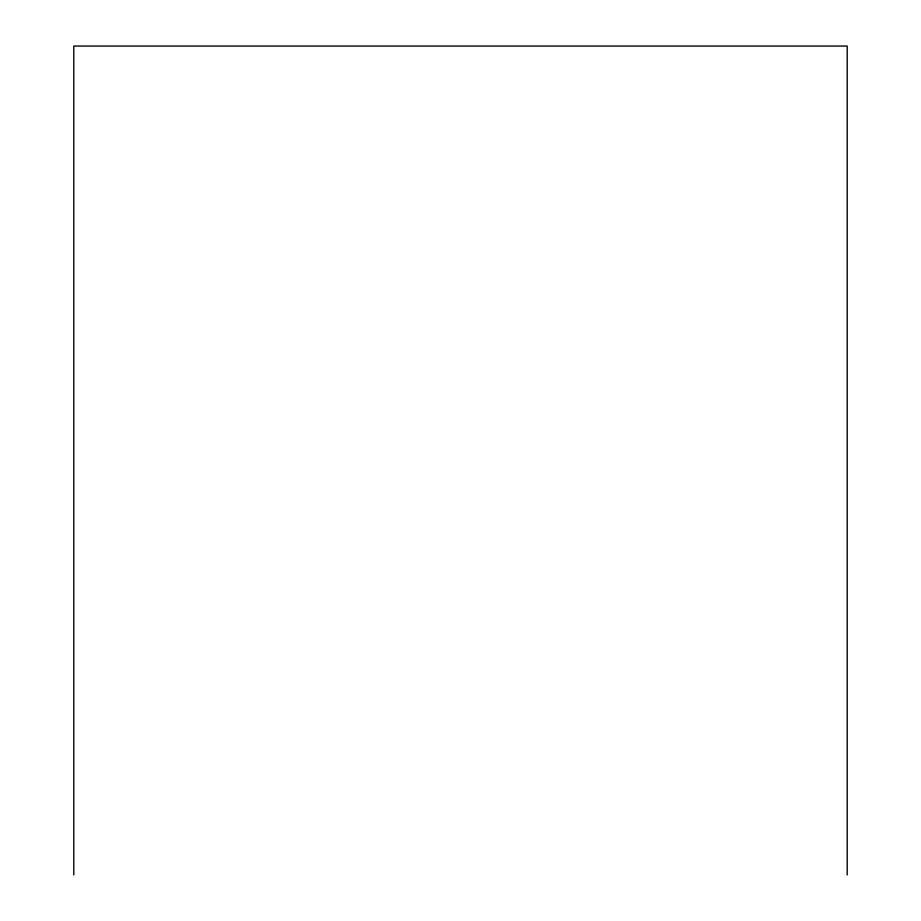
<?xml version="1.0" encoding="UTF-8"?>
<svg xmlns="http://www.w3.org/2000/svg" width="921" height="921" viewBox="0 0 921 921"><rect width="100%" height="100%" fill="white"/><g stroke="black" fill="none" stroke-linecap="round" stroke-linejoin="round"><path stroke-width="1.38" d="M847.205 874.95L847.205 46.05L73.795 46.05L73.795 874.95"/></g></svg>
